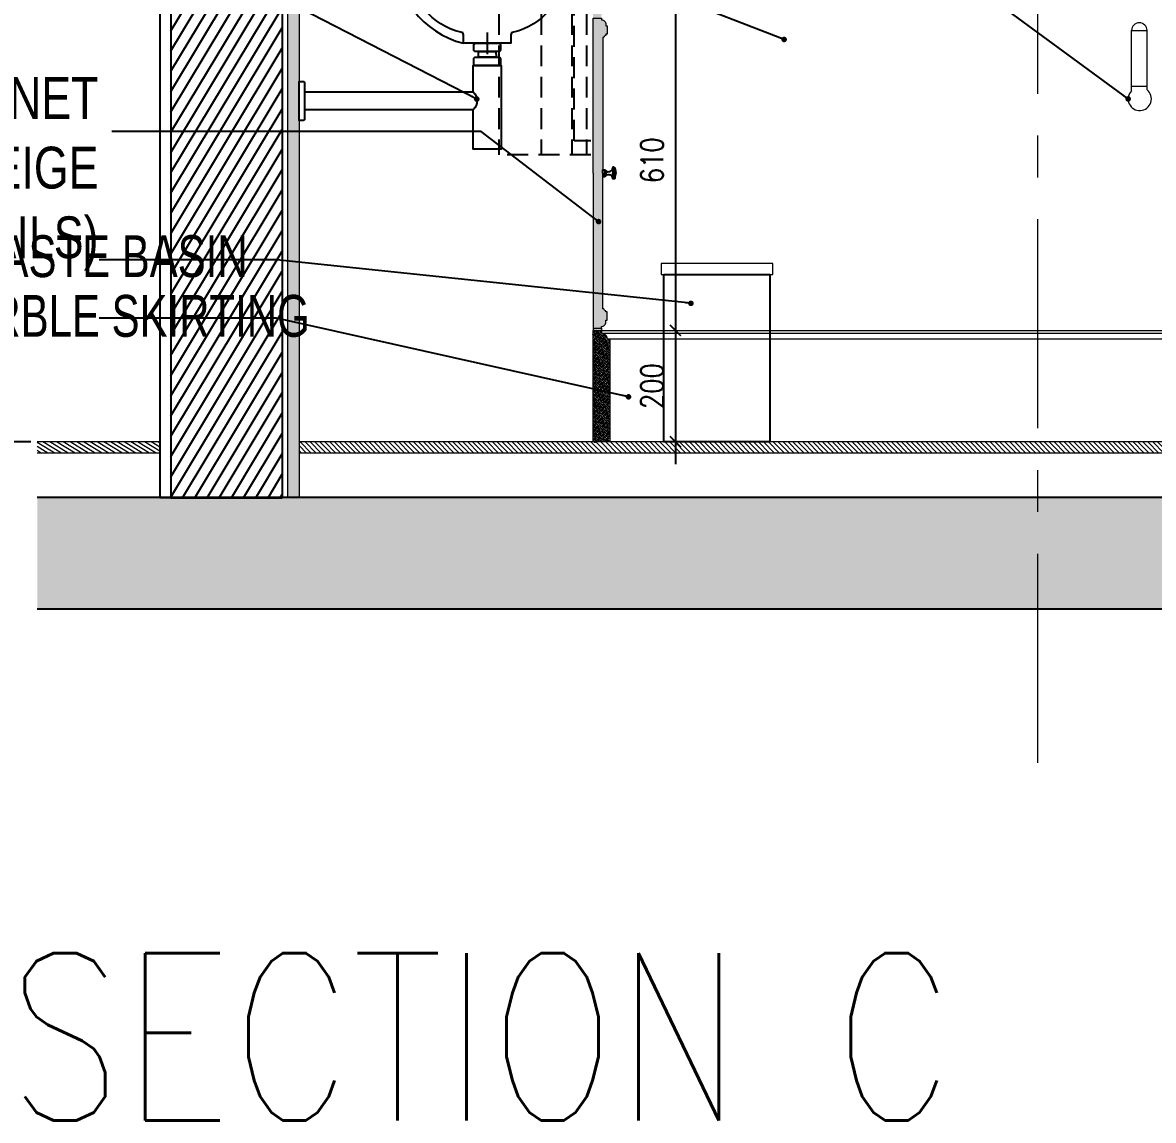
# Model space of a CAD drawing. Header units: inches. Extents: x 193287 to 241687, y 437648 to 550079.
# Drawn here: x 220981 to 223009, y 447118 to 449088 of the extents above; entities that cross this region are included whole.
import ezdxf

# ---------------------------------------------------------------- set-up
doc = ezdxf.new("R2010")
doc.units = ezdxf.units.IN
doc.header["$MEASUREMENT"] = 0
for name, pattern in [('CENTERX2', [4, 2.5, -0.5, 0.5, -0.5]), ('HIDDEN', [0.375, 0.25, -0.125]), ('HIDDEN2', [0.1875, 0.125, -0.0625])]:
    doc.linetypes.add(name, pattern=pattern)
for name, color, linetype, lineweight in [('A-Dim-ID', 9, 'Continuous', 20), ('CQ bathroom accessories', 8, 'Continuous', 0), ('CQ Marble', 6, 'Continuous', 0), ('CQ Section Flooring fin.', 6, 'Continuous', 0), ('Marble', 6, 'Continuous', 0), ('Sanitary', 9, 'Continuous', 0)]:
    doc.layers.add(name, color=color, linetype=linetype, lineweight=lineweight)
for name, color, linetype in [('brass', 40, 'Continuous'), ('CQ centerline', 8, 'Continuous'), ('CQ marble hatch', 8, 'Continuous'), ('CQ Plaster', 1, 'Continuous'), ('CQ SANITARY WARES', 212, 'Continuous'), ('CQ section wall', 3, 'Continuous'), ('CQ SPOT DETAIL DIMENSION', 9, 'Continuous'), ('CQ text label', 3, 'Continuous'), ('CQ_callout', 34, 'Continuous'), ('DIM', 251, 'Continuous'), ('Layer7', 8, 'Continuous'), ('SANITARY WARES', 212, 'Continuous'), ('xref grd floor$2$CQ Wall hatch_CHB', 8, 'Continuous')]:
    doc.layers.add(name, color=color, linetype=linetype)
doc.styles.add('DIM 50', font='romans.shx', dxfattribs={"width": 0.75, "height": 100})
doc.styles.add('ID-ROMANS', font='romans.shx', dxfattribs={"width": 0.8})
doc.styles.add('ST9', font='romans.shx', dxfattribs={"width": 0.8})
doc.styles.get("Standard").update_dxf_attribs({"font": 'arial.ttf'})
doc.dimstyles.new('DIM-20', dxfattribs={"dimscale": 1000, "dimtxt": 0.044, "dimasz": 0.035, "dimexe": 0.022, "dimexo": 0.022, "dimgap": 0.022, "dimtad": 1, "dimdec": 0, "dimzin": 0, "dimdsep": 46, "dimtxsty": 'ST9', "dimblk1": 'ARCHTICK', "dimblk2": 'ARCHTICK', "dimsah": 1, "dimcen": 0.088, "dimdle": 0.04, "dimclrd": 256, "dimclre": 256, "dimclrt": 3, "dimadec": 0, "dimazin": 0, "dimtfac": 1, "dimtdec": 0, "dimtix": 1, "dimtofl": 0, "dimtmove": 1, "dimatfit": 3, "dimldrblk": 'CLOSED', "dimfxl": 1, "dimtolj": 1, "dimtzin": 0, "dimarcsym": 0})
doc.dimstyles.get("Standard").update_dxf_attribs({"dimtxt": 0.18, "dimasz": 0.18, "dimexe": 0.18, "dimexo": 0.0625, "dimgap": 0.09, "dimtad": 0, "dimtih": 1, "dimtoh": 1, "dimdec": 4, "dimzin": 0, "dimdsep": 46, "dimtxsty": 'Standard', "dimcen": 0.09, "dimadec": 0, "dimazin": 0, "dimtfac": 1, "dimtdec": 4, "dimtofl": 0, "dimtmove": 0, "dimatfit": 3, "dimfxl": 1, "dimtolj": 1, "dimtzin": 0, "dimarcsym": 0})

# ---------------------------------------------------------------- blocks, each defined once
blk = doc.blocks.new('SECTION C AND F')
at = {"layer": 'Marble'}
h = blk.add_hatch(dxfattribs=at)
h.set_pattern_fill('ANSI31', color=8, scale=50, angle=-13.9714, style=0)
h.set_pattern_definition([(45, (300099.5014, 430523.575), (-4.4194174, 4.4194174), [])])
h.paths.add_polyline_path([(342600.2, 479435.9), (342600.2, 479415.9), (342464.9, 479415.9), (342464.9, 479435.9)])
h.paths.add_polyline_path([(342990, 479415.9), (342990, 479435.9), (345295.2, 479435.9), (345295.2, 479415.9)])
h = blk.add_hatch(dxfattribs=at)
h.set_pattern_fill('ANSI31', color=8, scale=50, angle=-13.9714, style=0)
h.set_pattern_definition([(31.0285767, (114622.291, 31100.298), (-3.22165956, 5.35568947), [])])
h.paths.add_polyline_path([(345764.6, 479435.9), (345545.1, 479435.9), (345545.1, 479415.9), (345764.6, 479415.9)])
at = {"layer": 'xref grd floor$2$CQ Wall hatch_CHB'}
h = blk.add_hatch(dxfattribs=at)
h.set_pattern_fill('ANSI31,_O', color=8, scale=150, angle=76.0286)
h.set_pattern_definition([(121.0285767, (96352.914, 1302.347), (-16.0670684, -9.6649787), [])])
h.paths.add_polyline_path([(345525.1, 483585.9), (345325.2, 483585.9), (345325.2, 479335.6), (345525.1, 479335.6), (345525.1, 483035.9), (345525.1, 483035.9), (345525.1, 483235.9)])
h = blk.add_hatch(dxfattribs=at)
h.set_pattern_fill('AR-CONC', color=256, scale=10, angle=-13.9714, style=0)
h.set_pattern_definition([(36.028577, (91357.98, -1447.65), (68.08902, -23.40695), [7.5, -82.5]), (341.028577, (91357.98, -1447.65), (4.696116, 76.343932), [6, -66]), (86.480021, (91363.655, -1449.6), (72.785135, 52.936981), [6.374019, -70.114211]), (32.212777, (91362.81, -1428.24), (99.570572, -41.829513), [11.25, -123.75]), (82.664212, (91371.11, -1431.73), (114.220033, 71.96377), [9.561034, -105.171376]), (337.21274, (91362.81, -1428.24), (114.220033, 71.96377), [9, -99]), (7.028577, (91371.307, -1435.51), (48.2040844, -53.482392), [7.5, -82.5]), (312.028577, (91371.31, -1435.51), (41.119588, 64.495185), [6, -66]), (57.480021, (91375.324, -1439.97), (89.323671, 11.012793), [6.374019, -70.114211]), (23.5285767, (91357.98, -1447.653), (9.2173322, 32.010976), [0, -65.2, 0, -67, 0, -66.25]), (353.528577, (91357.98, -1447.653), (35.0512903, 31.9228578), [0, -38.2, 0, -63.7, 0, -25.25]), (313.5285767, (91336.34, -1442.27), (51.2584374, -15.0772595), [0, -25, 0, -78, 0, -103.5]), (303.528577, (91326.636, -1439.854), (59.0102484, -4.3659754), [0, -32.5, 0, -51.8, 0, -73.5])])
h.paths.add_polyline_path([(342464.9, 479135.9), (342464.9, 479335.9), (345764.6, 479335.9), (345764.6, 479135.9)])
at = {"layer": 'CQ Marble'}
blk.add_line((345295.2, 479335.6, 0), (345325.2, 479335.6, 0), dxfattribs=at)
at = {"layer": 'CQ Plaster'}
for p in [(345545.1, 483585.9, 0), (345525.1, 479335.6, 0)]:
    blk.add_line(p, (345545.1, 479335.6, 0), dxfattribs=at)
at = {"layer": 'CQ Section Flooring fin.'}
for p, q in [((342990, 479435.9, 0), (345295.2, 479435.9, 0)), ((345545.1, 479435.9, 0), (345764.6, 479435.9, 0)), ((342990, 479415.9, 0), (345295.2, 479415.9, 0)), ((345545.1, 479415.9, 0), (345764.6, 479415.9, 0))]:
    blk.add_line(p, q, dxfattribs=at)
at = {"layer": 'CQ section wall'}
for p, q in [((345325.2, 483585.9, 0), (345325.2, 479335.6, 0)), ((345525.1, 483585.9, 0), (345525.1, 479335.6, 0)), ((342464.9, 479335.9, 0), (345764.6, 479335.9, 0)), ((345525.1, 479335.6, 0), (345325.2, 479335.6, 0)), ((342464.9, 479135.9, 0), (345764.6, 479135.9, 0))]:
    blk.add_line(p, q, dxfattribs=at)
blk = doc.blocks.new('duravit foster side')
at = {"layer": 'Sanitary', "lineweight": 0}
for p, q in [((40918.3, -1407.4, 0), (40918.3, -1380.7, 0)), ((41258, -1407.4, 0), (41258, -1380.7, 0))]:
    blk.add_line(p, q, dxfattribs=at)
at = {"layer": 'Sanitary', "lineweight": 0, "elevation": 0}
for points in [[(40953.9, -1430.3), (40935.2, -1430.3, -0.431365), (40930.8, -1426.1), (40930.8, -1397.2, 0.431365), (40927.4, -1394), (40909.2, -1394), (40909.2, -1392.5), (40927.3, -1392.5, -0.431365), (40932.3, -1397.2), (40932.3, -1426.1, 0.431365), (40935.1, -1428.8), (40953.9, -1428.8), (40953.9, -1430.3)], [(41222.4, -1430.3), (41241.1, -1430.3, 0.431365), (41245.5, -1426.1), (41245.5, -1397.2, -0.431365), (41248.9, -1394), (41267, -1394), (41267, -1392.5), (41249, -1392.5, 0.431365), (41244, -1397.2), (41244, -1426.1, -0.431365), (41241.2, -1428.8), (41222.4, -1428.8), (41222.4, -1430.3)]]:
    blk.add_lwpolyline(points, format="xyb", dxfattribs=at)
at = {"layer": 'SANITARY WARES', "linetype": 'HIDDEN2', "lineweight": 0}
for p, q in [((40948.3, -1392.4), (40948.3, -1427.4)), ((41228.4, -1392.4), (41228.4, -1427.4))]:
    blk.add_line(p, q, dxfattribs=at)
at = {"layer": 'SANITARY WARES'}
for p in [(40948.3, -1427.4), (41228.3, -1427.4)]:
    blk.add_line(p, (41088.4, -1427.4), dxfattribs=at)
at = {"layer": 'SANITARY WARES', "color": 4}
blk.add_line((41088.4, -1538.2), (41088.4, -1576.6), dxfattribs=at)
at = {"layer": 'SANITARY WARES'}
blk.add_lwpolyline([(41228.3, -1427.4), (41243.3, -1427.4), (41243.3, -1397.4, 0.414214), (41238.3, -1392.4), (40938.3, -1392.4, 0.414214), (40933.3, -1397.4), (40933.3, -1427.4), (40948.3, -1427.4, 0.331096), (41041, -1537.4, -0.40788), (41045.9, -1542.4), (41045.9, -1557.4), (41130.8, -1557.4), (41130.8, -1542.4, -0.407798), (41135.7, -1537.4, 0.331478)], format="xyb", close=True, dxfattribs=at)
blk.add_lwpolyline([(41243.3, -1397.4), (41253.3, -1397.4, -0.349204), (41130.8, -1557.4, -0.094557)], format="xyb", dxfattribs=at)
blk = doc.blocks.new('bouton profil')
at = {"layer": 'brass'}
for p, q in [((49959.6, 3147.6, 0), (49959.6, 3143.9, 0)), ((49959.7, 3145.8, 0), (49961.1, 3145.8, 0)), ((49961.1, 3155.2, 0), (49961.1, 3136.3, 0)), ((49976.9, 3149.8, 0), (49976.9, 3141.8, 0)), ((49978.9, 3149.8, 0), (49978.9, 3141.8, 0))]:
    blk.add_line(p, q, dxfattribs=at)
at = {"layer": 'brass', "elevation": 0}
for points in [[(49962.6, 3145.8), (49962.6, 3155.2), (49961.1, 3155.2), (49961.1, 3154.2, 0.085848), (49959.6, 3147.6, 0.085848)], [(49962.6, 3145.8), (49962.6, 3136.3), (49961.1, 3136.3), (49961.1, 3137.3, -0.085596), (49959.6, 3143.9, -0.085596)], [(49962.6, 3145.8), (49962.6, 3136.3), (49961.1, 3136.3), (49961.1, 3137.3, -0.085848), (49959.6, 3143.9, -0.085848)], [(49982.4, 3145.8), (49982.4, 3151.8), (49978.9, 3151.8), (49978.9, 3149.8, 0.934312), (49976.9, 3149.8, -0.551788), (49964.6, 3154.9, 1.294855)], [(49982.4, 3145.8), (49982.4, 3139.8), (49978.9, 3139.8), (49978.9, 3141.8, -0.934312), (49976.9, 3141.8, 0.551788), (49964.6, 3136.7, -1.294855)]]:
    blk.add_lwpolyline(points, format="xyb", dxfattribs=at)
for points in [[(49962.6, 3145.8), (49962.6, 3156.2), (49964.6, 3156.2), (49964.6, 3145.8)], [(49962.6, 3145.8), (49962.6, 3135.3), (49964.6, 3135.3), (49964.6, 3145.8)]]:
    blk.add_lwpolyline(points, dxfattribs=at)
at = {"layer": 'brass'}
for centre, radius, start, end in [((49963.4, 3145.8, 0), 4.24, 152.1249, 207.8751), ((49961.9, 3146.8, 0), 2.32, 110.6393, 176.8177), ((49958.8, 3143.2, 0), 3.46, 48.6001, 76.7894), ((49958.8, 3148.4, 0), 3.46, 283.2106, 311.3999), ((49961.9, 3144.7, 0), 2.32, 183.1823, 249.3607), ((49969.8, 3146.6, 0), 10.2, 148.4918, 173.5006), ((49969.8, 3145, 0), 10.2, 186.4994, 211.5082), ((49953.4, 3151.5, 0), 8.11, 321.7352, 341.8577), ((49960.9, 3147.6, 0), 1.39, 83.2397, 147.9557), ((49953.4, 3140, 0), 8.11, 18.1423, 38.2648), ((49963.2, 3149, 0), 3.55, 125.9733, 154.6896), ((49952.5, 3152.9, 0), 8.68, 331.8601, 353.8451), ((49949.9, 3155.3, 0), 11.2, 339.0359, 354.6279), ((49960.9, 3143.9, 0), 1.39, 212.0443, 276.7603), ((49963.2, 3142.5, 0), 3.55, 205.3104, 234.0267), ((49952.5, 3138.7, 0), 8.68, 6.1549, 28.1399), ((49949.9, 3136.3, 0), 11.2, 5.3721, 20.9641)]:
    blk.add_arc(centre, radius, start, end, dxfattribs=at)
blk = doc.blocks.new('svanity section gf-15')
at = {"layer": 'CQ marble hatch', "ltscale": 1000}
h = blk.add_hatch(dxfattribs=at)
h.set_pattern_fill('ANSI36', color=256, scale=25, angle=-1.4e-28, style=0)
h.paths.add_polyline_path([(233658.1, 449384.1), (233638.1, 449384.1), (233638.1, 448104.2), (233658.1, 448104.2)])
h = blk.add_hatch(dxfattribs=at)
h.set_pattern_fill('ANSI36', color=256, scale=25, angle=-8.8e-29, style=0)
h.paths.add_polyline_path([(233095.8, 448408.2), (233110.8, 448408.2), (233110.8, 448404.1), (233095.8, 448404.1)])
h.paths.add_polyline_path([(233085.8, 448437.2), (233087.8, 448437.2), (233087.8, 448439.2, 0.414214), (233091.3, 448442.7), (233093.3, 448442.7), (233093.3, 448686.2), (233093.3, 448929.7), (233091.3, 448929.7, 0.414214), (233087.8, 448933.2), (233087.8, 448935.2), (233085.8, 448935.2), (233085.8, 448950.2), (233087.8, 448950.2), (233087.8, 448953.2, -0.414214), (233095.8, 448961.2), (233095.8, 448964.2), (233110.8, 448964.2), (233110.8, 448686.2), (233110.8, 448408.2), (233095.8, 448408.2), (233095.8, 448411.2, -0.414214), (233087.8, 448419.2), (233087.8, 448422.2), (233085.8, 448422.2)])
h.paths.add_polyline_path([(233095.8, 448968.2), (233110.8, 448968.2), (233110.8, 448964.2), (233095.8, 448964.2)])
h.paths.add_polyline_path([(233085.8, 448997.2), (233087.8, 448997.2), (233087.8, 448999.2, 0.414214), (233091.3, 449002.7), (233093.3, 449002.7), (233093.3, 449016.3), (233093.3, 449029.6), (233091.3, 449029.6, 0.414214), (233087.8, 449033.1), (233087.8, 449035.1), (233085.8, 449035.1), (233085.8, 449050.1), (233087.8, 449050.1), (233087.8, 449053.1, -0.414214), (233095.8, 449061.1), (233095.8, 449064.1), (233110.8, 449064.1), (233110.8, 449016), (233110.8, 448968.2), (233095.8, 448968.2), (233095.8, 448971.2, -0.414214), (233087.8, 448979.2), (233087.8, 448982.2), (233085.8, 448982.2)])
at = {"layer": 'CQ marble hatch', "ltscale": 1000, "extrusion": (-1.94066e-07, 2.37799e-08, 1)}
h = blk.add_hatch(dxfattribs=at)
h.set_pattern_fill('ANSI36', color=256, scale=25, style=0)
h.set_pattern_definition([(45, (-116784.208, -667.7398), (1.657281518, 6.0766989), [7.8125, -1.5625, 0, -1.5625])])
edge = h.paths.add_edge_path()
edge.add_line((233110.8, 448404.1), (233095.8, 448404.1))
edge.add_line((233095.8, 448404.1), (233095.8, 448399.1))
edge.add_arc((233095.8, 448389.1), 10, 449.9996, 539.9996)
edge.add_line((233085.8, 448389.1), (233080.8, 448389.1))
edge.add_line((233080.8, 448389.1), (233080.8, 448204.1))
edge.add_line((233080.8, 448204.1), (233110.8, 448204.1))
edge.add_line((233110.8, 448204.1), (233110.8, 448404.1))
at = {"layer": 'CQ Marble', "color": 6}
for p, q in [((233095.8, 448408.2, 0), (233095.8, 448404.1, 0)), ((233110.8, 448408.2, 0), (233110.8, 448404.1, 0))]:
    blk.add_line(p, q, dxfattribs=at)
at = {"layer": 'CQ Marble', "color": 6, "elevation": 0}
blk.add_lwpolyline([(233658.1, 449384.1), (233638.1, 449384.1), (233638.1, 448104.2), (233658.1, 448104.2)], close=True, dxfattribs=at)
for points in [[(233110.8, 448686.2), (233110.8, 448964.2), (233095.8, 448964.2), (233095.8, 448961.2, 0.414214), (233087.8, 448953.2), (233087.8, 448950.2), (233085.8, 448950.2), (233085.8, 448935.2), (233087.8, 448935.2), (233087.8, 448933.2, -0.414214), (233091.3, 448929.7), (233093.3, 448929.7), (233093.3, 448686.2)], [(233110.8, 448686.2), (233110.8, 448408.2), (233095.8, 448408.2), (233095.8, 448411.2, -0.414214), (233087.8, 448419.2), (233087.8, 448422.2), (233085.8, 448422.2), (233085.8, 448437.2), (233087.8, 448437.2), (233087.8, 448439.2, 0.414214), (233091.3, 448442.7), (233093.3, 448442.7), (233093.3, 448686.2)]]:
    blk.add_lwpolyline(points, format="xyb", dxfattribs=at)
at = {"layer": 'CQ Marble', "color": 6, "extrusion": (-1.94066e-07, 2.37799e-08, 1), "elevation": 0}
blk.add_lwpolyline([(233110.8, 448404.1), (233095.8, 448404.1), (233095.8, 448399.1, 0.414214), (233085.8, 448389.1), (233080.8, 448389.1), (233080.8, 448204.1), (233110.8, 448204.1), (233110.8, 448404.1)], format="xyb", dxfattribs=at)
at = {"layer": 'CQ SANITARY WARES', "elevation": 0}
blk.add_lwpolyline([(233630.1, 448780.8), (233638.1, 448780.8), (233638.1, 448850.8), (233630.1, 448850.8, 0.414214), (233628.1, 448848.8), (233628.1, 448782.8, 0.414214)], format="xyb", close=True, dxfattribs=at)
at = {"layer": 'CQ SANITARY WARES', "color": 6, "elevation": 0}
blk.add_lwpolyline([(233628.1, 448831.8), (233325.6, 448831.8, 0.405768), (233325.6, 448799.8), (233628.1, 448799.8)], format="xyb", dxfattribs=at)
at = {"layer": 'Layer7', "color": 250, "linetype": 'HIDDEN', "ltscale": 150, "extrusion": (-4.88522e-08, 5.98593e-09, 1)}
for p, q in [((233122.8, 449084.1, 0), (233122.8, 448719.1, 0)), ((233149, 449084.1, 0), (233149, 448719.1, 0)), ((233203.7, 449084.1, 0), (233203.7, 448719.1, 0)), ((233279.8, 449084.1, 0), (233279.8, 448719.1, 0)), ((233114.7, 448719.1, 0), (233279.8, 448719.1, 0))]:
    blk.add_line(p, q, dxfattribs=at)
at = {"layer": 'Layer7', "color": 250, "linetype": 'HIDDEN', "ltscale": 150, "extrusion": (-4.88522e-08, 5.98593e-09, 1), "elevation": 0}
blk.add_lwpolyline([(233114.7, 448744.1), (233144.7, 448744.1), (233144.7, 449084.1)], dxfattribs=at)
at = {"layer": 'SANITARY WARES', "elevation": 0}
for points in [[(233321.6, 448919.2), (233280, 448919.2, 0.414214), (233277, 448916.2), (233277, 448907.1, 0.414214), (233280, 448904.1), (233321.6, 448904.1, 0.414214), (233324.6, 448907.1), (233324.6, 448916.2, 0.414214)], [(233321.6, 448894.5), (233280, 448894.5, 0.414214), (233277, 448891.5), (233277, 448879.5), (233324.6, 448879.5), (233324.6, 448891.5, 0.414214)]]:
    blk.add_lwpolyline(points, format="xyb", close=True, dxfattribs=at)
blk.add_lwpolyline([(233316.5, 448904.1), (233285, 448904.1), (233284.8, 448894.5), (233316.2, 448894.5)], close=True, dxfattribs=at)
blk.add_lwpolyline([(233325.6, 448831.8), (233325.6, 448879.5), (233275.6, 448879.5), (233275.6, 448729.1), (233325.6, 448729.1), (233325.6, 448799.8)], dxfattribs=at)
at = {"layer": 'brass', "color": 0, "rotation": 1.049714164870082e-11}
blk.add_blockref('bouton profil', (183110.9, 445540.4, 0), dxfattribs=at)
at = {"layer": 'CQ SANITARY WARES', "color": 6, "extrusion": (-4.88522e-08, 5.98593e-09, 1)}
blk.add_blockref('duravit foster side', (192212.4, 450476.5, 0), dxfattribs=at)
blk = doc.blocks.new('spare toilet paper holder front')
at = {"layer": 'DIM', "lineweight": 0}
for p, q in [((143330.4, 42804.6), (143330.4, 42912.6)), ((143330.4, 42912.6), (143358.3, 42912.6)), ((143358.3, 42806.2), (143358.3, 42912.6)), ((143358.3, 42812.3), (143330.4, 42812.3))]:
    blk.add_line(p, q, dxfattribs=at)
for centre, radius, start, end in [((143344.4, 42912.6), 13.9, 0, 180), ((143345.2, 42789.8), 20.9, 135.1197, 51.3476)]:
    blk.add_arc(centre, radius, start, end, dxfattribs=at)
blk = doc.blocks.new('_ARCHTICK')
at = {"color": 0, "linetype": 'ByBlock', "const_width": 0.15}
blk.add_lwpolyline([(-0.5, -0.5), (0.5, 0.5)], dxfattribs=at)
blk = doc.blocks.new('*D2350')
at = {"layer": 'A-Dim-ID', "lineweight": -2, "transparency": 16777216}
for p, q in [((219506.2, 451808.6), (219506.2, 448295.6)), ((221660.7, 451768.6), (219484.2, 451768.6)), ((220995.1, 448335.6), (219484.2, 448335.6))]:
    blk.add_line(p, q, dxfattribs=at)
at = {"layer": 'Defpoints', "color": 0, "transparency": 16777216}
for p in [(221682.7, 451768.6, 0), (219506.2, 448335.6), (221017.1, 448335.6, 0)]:
    blk.add_point(p, dxfattribs=at)
at = {"layer": 'A-Dim-ID', "lineweight": -2, "transparency": 16777216, "xscale": 20, "yscale": 20, "zscale": 20}
for p, rotation in [((219506.2, 451768.6), 90), ((219506.2, 448335.6), 270)]:
    blk.add_blockref('_ARCHTICK', p, dxfattribs=dict(at, rotation=rotation))
at = {"layer": 'A-Dim-ID', "color": 3, "transparency": 16777216, "insert": (219464.2, 450052.1), "char_height": 40, "attachment_point": 5, "rotation": 90, "style": 'ST9'}
blk.add_mtext('\\A1;3433', dxfattribs=at)
blk = doc.blocks.new('_CLOSED')
at = {"color": 0, "linetype": 'ByBlock'}
for p, q in [((-1, 0.17), (0, 0)), ((-1, 0.17), (-1, -0.17)), ((0, 0), (-1, -0.17)), ((0, 0), (-1, 0))]:
    blk.add_line(p, q, dxfattribs=at)
blk = doc.blocks.new('*D919')
at = {"layer": 'A-Dim-ID', "lineweight": -2, "transparency": 16777216}
for p, q in [((222151.5, 449185.8), (222151.5, 448495.6)), ((222173.2, 449145.8), (222173.5, 449145.8)), ((222173.5, 448535.6), (222173.5, 448535.6))]:
    blk.add_line(p, q, dxfattribs=at)
at = {"layer": 'Defpoints', "color": 0, "transparency": 16777216}
for p in [(222151.2, 449145.8, 0), (222151.5, 448535.6, 0), (222151.5, 448535.6)]:
    blk.add_point(p, dxfattribs=at)
at = {"layer": 'A-Dim-ID', "lineweight": -2, "transparency": 16777216, "xscale": 20, "yscale": 20, "zscale": 20}
for p, rotation in [((222151.5, 449145.8), 90), ((222151.5, 448535.6), 270)]:
    blk.add_blockref('_ARCHTICK', p, dxfattribs=dict(at, rotation=rotation))
at = {"layer": 'A-Dim-ID', "color": 3, "transparency": 16777216, "insert": (222109.5, 448840.7), "char_height": 40, "attachment_point": 5, "rotation": 90, "style": 'ST9'}
blk.add_mtext('\\A1;610', dxfattribs=at)
blk = doc.blocks.new('*D920')
at = {"layer": 'A-Dim-ID', "lineweight": -2, "transparency": 16777216}
for p, q in [((222151.5, 448575.6), (222151.5, 448295.6)), ((222173.5, 448535.6), (222173.5, 448535.6))]:
    blk.add_line(p, q, dxfattribs=at)
at = {"layer": 'Defpoints', "color": 0, "transparency": 16777216}
for p in [(222151.5, 448535.6, 0), (222151.5, 448335.6, 0), (222151.5, 448335.6)]:
    blk.add_point(p, dxfattribs=at)
at = {"layer": 'A-Dim-ID', "lineweight": -2, "transparency": 16777216, "xscale": 20, "yscale": 20, "zscale": 20}
for p, rotation in [((222151.5, 448535.6), 90), ((222151.5, 448335.6), 270)]:
    blk.add_blockref('_ARCHTICK', p, dxfattribs=dict(at, rotation=rotation))
at = {"layer": 'A-Dim-ID', "color": 3, "transparency": 16777216, "insert": (222109.5, 448435.6), "char_height": 40, "attachment_point": 5, "rotation": 90, "style": 'ST9'}
blk.add_mtext('\\A1;200', dxfattribs=at)

msp = doc.modelspace()

# ---------------------------------------------------------------- linework, layer by layer
at = {"layer": 'CQ bathroom accessories', "lineweight": 0, "elevation": -0.001}
msp.add_lwpolyline([(222125.84, 448635.594), (222325.84, 448635.594), (222325.84, 448655.594), (222125.84, 448655.594)], close=True, dxfattribs=at)
at = {"layer": 'CQ centerline', "linetype": 'CENTERX2', "lineweight": 0, "ltscale": 150}
msp.add_line((222801.356, 447759.998, -0.001), (222801.356, 452907.434, -0.001), dxfattribs=at)
at = {"layer": 'CQ Marble', "lineweight": 0, "ltscale": 1000, "extrusion": (-1.94066e-07, 2.37799e-08, 1)}
for p, q in [((222018.717, 448535.612, 0.001), (223264.335, 448535.603, 0)), ((222018.717, 448530.612, -0.001), (223268.733, 448530.603, 0)), ((222033.717, 448520.57, -0.001), (223277.238, 448520.58, 0))]:
    msp.add_line(p, q, dxfattribs=at)
at = {"layer": 'CQ SPOT DETAIL DIMENSION', "elevation": -0.001}
msp.add_lwpolyline([(222130.84, 448635.594), (222320.84, 448635.594), (222320.84, 448335.594), (222130.84, 448335.594)], close=True, dxfattribs=at)

# ---------------------------------------------------------------- block references
at = {"layer": 'CQ bathroom accessories'}
msp.add_blockref('spare toilet paper holder front', (79639.051, 406160.96, -0.001), dxfattribs=at)
at = {"layer": 'CQ Marble', "xscale": -1}
for name, p in [('SECTION C AND F', (566771.511, -31100.298, -0.001)), ('svanity section gf-15', (455114.489, 131.466, -0.001))]:
    msp.add_blockref(name, p, dxfattribs=at)

# ---------------------------------------------------------------- texts
at = {"layer": 'CQ text label', "color": 3, "ltscale": 500, "char_height": 75, "attachment_point": 1, "style": 'DIM 50'}
for s, insert, width in [('\\pxqr;{\\fCityBlueprint|b0|i0|c2|p2;\\W0.8;\\C256;WOOD VANITY CABINET FACIA PATINATED BEIGE (REFER TO DETAILS)}', (219941.681, 448990.055, 0), 1174.92022), ('{\\fCityBlueprint|b0|i0|c2|p2;(SMDS 1004) VANITY WASTE BASIN}', (220100.857, 448706.186, 0), 1867.39225), ('{\\fCityBlueprint|b0|i0|c2|p2;SOLANCIS STONE MARBLE SKIRTING}', (220128.627, 448599.1, -0.001), 1867.39225)]:
    msp.add_mtext(s, dxfattribs=dict(at, insert=insert, width=width))
at = {"layer": 'Defpoints', "insert": (220953.782, 447418.379, -0.001), "char_height": 300, "width": 6757.12122, "attachment_point": 1, "style": 'ID-ROMANS'}
msp.add_mtext('SECTION C', dxfattribs=at)

# ---------------------------------------------------------------- dimensions: what is measured, and where the dimension line sits
at = {"layer": 'A-Dim-ID'}
for base, p1, p2, picture, middle in [((219506.216, 448335.597, 0), (221682.674, 451768.634, 0), (221017.064, 448335.597, 0), '*D2350', (219464.216, 450052.116, 0)), ((222151.479, 448535.611), (222151.231, 449145.784, -0.001), (222151.459, 448535.611, -0.001), '*D919', (222109.479, 448840.698)), ((222151.479, 448335.616), (222151.459, 448535.611, -0.001), (222151.479, 448335.616, -0.001), '*D920', (222109.479, 448435.614))]:
    dim = msp.add_linear_dim(base=base, p1=p1, p2=p2, angle=90, dimstyle='DIM-20', override={"dimtxt": 0.04, "dimasz": 0.02}, dxfattribs=at)
    dim.commit()
    dim.dimension.update_dxf_attribs({"geometry": picture, "text_midpoint": middle})

# ---------------------------------------------------------------- leaders
at = {"layer": 'CQ_callout', "color": 8}
for points in [[(222963.384, 448950.782, 0), (221436.046, 450075.16, 0), (221117.56, 450075.16, 0)], [(222346.316, 449057.439, 0), (221436.046, 449409.901, 0), (221117.56, 449409.901, 0)], [(221795.168, 448950.511, 0), (221436.046, 449135.496, 0), (221117.56, 449135.496, 0)], [(222013.589, 448730.771, 0), (221803.083, 448892.62, 0), (221140.471, 448892.62, 0)], [(222179.16, 448584.113, 0), (221436.046, 448662.29, 0), (221117.56, 448662.29, 0)], [(222067.258, 448416.322, 0), (221436.046, 448557.258, 0), (221117.56, 448557.258, 0)]]:
    msp.add_leader(points, dimstyle='Standard', override={"dimasz": 10, "dimldrblk": 'Dot', "dimfxl": 0.1, "dimarcsym": 2}, dxfattribs=at)

doc.saveas('drawing.dxf')
